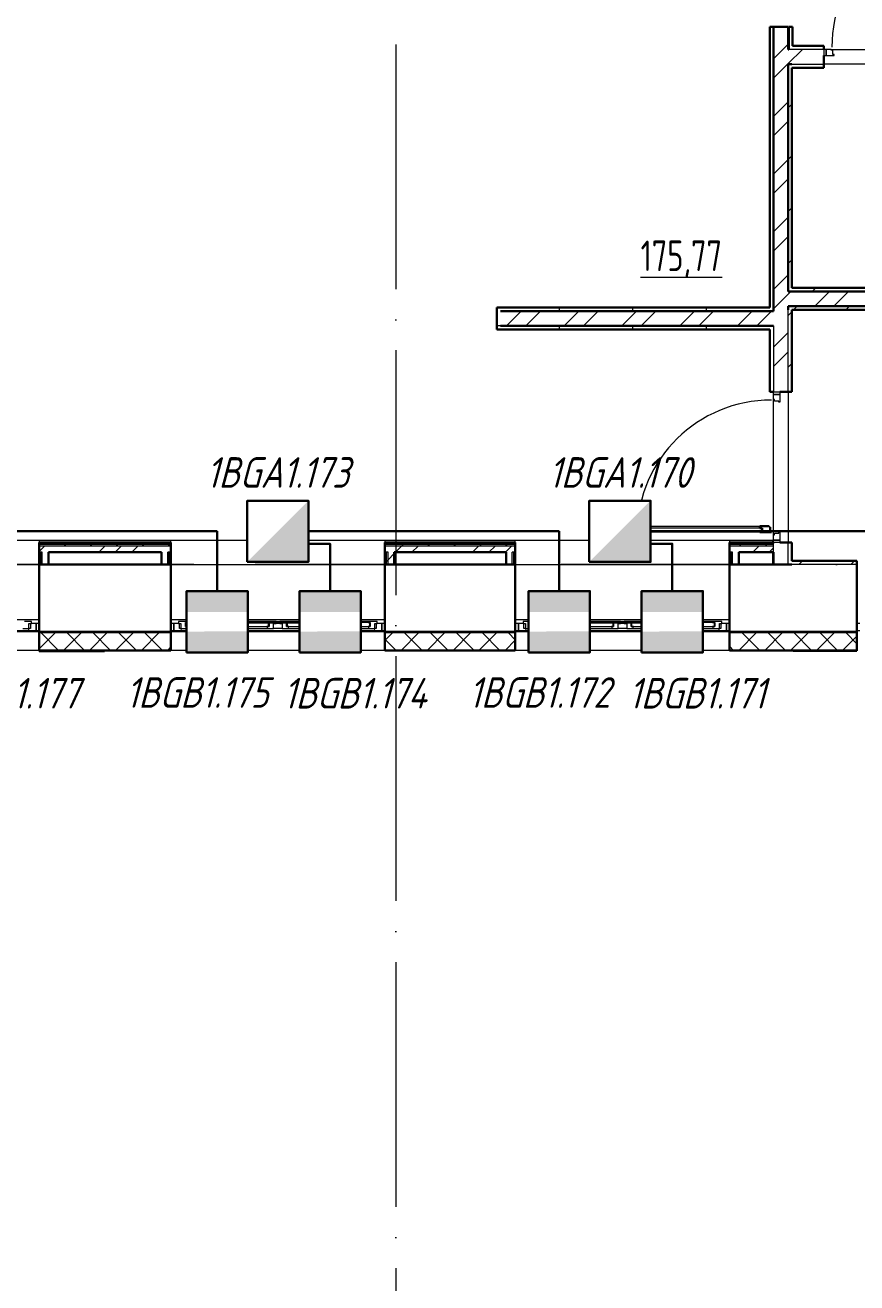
# Model space of a CAD drawing. Header units: millimetres. Extents: x -259793 to 1187961, y -549744 to 43070.
# Drawn here: x -19685 to -12891, y 9585 to 19864 of the extents above; entities that cross this region are included whole.
import ezdxf
from ezdxf.enums import TextEntityAlignment as Align

# ---------------------------------------------------------------- set-up
doc = ezdxf.new("R2010")
doc.units = ezdxf.units.MM
doc.linetypes.add('ADSK_Линия сетки', pattern=[25, 20, -2.5, 0, -2.5])
for name, color, linetype, lineweight in [('_ Окна', 7, 'Continuous', 9), ('RC-Извещатели_охранные', 5, 'Continuous', 30), ('Двери', 252, 'Continuous', 9), ('лс', 5, 'Continuous', 30), ('Марки помещений', 252, 'Continuous', 20), ('Ограждение', 252, 'Continuous', 9), ('Окна', 252, 'Continuous', 9), ('Оси', 252, 'Continuous', 9), ('Стены внутренние', 7, 'Continuous', 18), ('Стены наружные', 7, 'Continuous', 18), ('Стены штриховка', 7, 'Continuous', 9)]:
    doc.layers.add(name, color=color, linetype=linetype, lineweight=lineweight)
doc.layers.add('RC-Позиционные_обозначения', color=7, linetype='Continuous')
doc.layers.add('Двери открывание', color=7, linetype='Continuous', lineweight=9, true_color=0xc0c0c0)
doc.styles.add('GOST Common_3', font='', dxfattribs={"height": 3.5})
doc.styles.add('RubezhCAD', font='', dxfattribs={"oblique": 10})
doc.styles.get("Standard").update_dxf_attribs({"font": ''})
doc.styles.get('GOST Common_3').set_extended_font_data('GOST 2.304 type A')
doc.styles.get('RubezhCAD').set_extended_font_data('GOST type A')
doc.styles.get('Standard').set_extended_font_data('GOST type B')

# ---------------------------------------------------------------- blocks, each defined once
blk = doc.blocks.new('RC-UGO-IOZ-02')
at = {"layer": 'RC-Извещатели_охранные'}
blk.add_attdef('PSTN', text='', height=2.5, dxfattribs=at).set_placement((0.98, 2.6), align=Align.BOTTOM_LEFT)
blk.add_wipeout([(2.5, -2.5), (2.5, 2.5), (-2.5, 2.5), (-2.5, -2.5)]).dxf.layer = 'RC-Извещатели_охранные'
blk.add_wipeout([(-2.5, -2.5), (-2.5, 2.5), (2.5, 2.5), (2.5, -2.5)]).dxf.layer = 'RC-Извещатели_охранные'
h = blk.add_hatch(color=256, dxfattribs=at)
h.dxf.hatch_style = 1
h.paths.add_polyline_path([(2.5, -2.5), (2.5, 2.5), (0, 0), (-2.5, -2.5)])
blk.add_lwpolyline([(-2.5, -2.5), (2.5, -2.5), (2.5, 2.5), (-2.5, 2.5)], close=True, dxfattribs=at)
blk = doc.blocks.new('RC-UGO-IOM-02')
at = {"layer": 'RC-Извещатели_охранные'}
blk.add_point((0, 0), dxfattribs=at)
blk.add_attdef('PSTN', text='', height=2.5, dxfattribs=at).set_placement((0.98, 2.6), align=Align.BOTTOM_LEFT)
blk.add_wipeout([(2.5, -2.5), (2.5, 2.5), (-2.5, 2.5), (-2.5, -2.5)]).dxf.layer = 'RC-Извещатели_охранные'
blk.add_wipeout([(-2.5, -2.5), (-2.5, 2.5), (2.5, 2.5), (2.5, -2.5)]).dxf.layer = 'RC-Извещатели_охранные'
h = blk.add_hatch(color=256, dxfattribs=at)
h.dxf.hatch_style = 1
h.paths.add_polyline_path([(2.5, 0.8), (2.5, 2.51), (-2.5, 2.5), (-2.5, 0.8)])
h = blk.add_hatch(color=256, dxfattribs=at)
h.dxf.hatch_style = 1
h.paths.add_polyline_path([(2.5, -2.5), (2.5, -0.79), (-2.5, -0.8), (-2.5, -2.5)])
blk.add_lwpolyline([(-2.5, -2.5), (2.5, -2.5), (2.5, 2.5), (-2.5, 2.5)], close=True, dxfattribs=at)
blk = doc.blocks.new('1 этаж')
at = {"layer": '_ Окна', "color": 251, "lineweight": 18, "true_color": 0x636466}
for p, q in [((-19704, 14933), (-19654, 14933)), ((-19634, 14991), (-19690, 14991)), ((-19660, 14933), (-19655, 14916)), ((-19655, 14916), (-19596, 14916)), ((-19654, 14933), (-19654, 14974)), ((-19654, 14974), (-19634, 14974)), ((-19642, 14933), (-19654, 14933)), ((-19642, 14974), (-19642, 14933)), ((-19634, 14974), (-19634, 14991)), ((-19596, 14974), (-19634, 14974)), ((-19596, 14916), (-19596, 14974)), ((-18433, 14974), (-18471, 14974)), ((-18471, 14974), (-18471, 14916)), ((-18471, 14916), (-18411, 14916)), ((-18377, 14991), (-18433, 14991)), ((-18433, 14991), (-18433, 14974)), ((-18433, 14974), (-18413, 14974)), ((-18425, 14933), (-18425, 14974)), ((-18413, 14933), (-18425, 14933)), ((-18413, 14974), (-18413, 14933)), ((-18413, 14933), (-18362, 14933)), ((-18411, 14916), (-18407, 14933)), ((-18376, 14990), (-18377, 14991)), ((-18375, 14991), (-18376, 14990)), ((-18376, 14950), (-18376, 14982)), ((-18376, 14982), (-18358, 14982)), ((-18358, 14950), (-18376, 14950)), ((-18360, 14991), (-18375, 14991)), ((-18362, 14933), (-18358, 14950)), ((-18358, 14982), (-18360, 14991)), ((-17708, 14991), (-17711, 14982)), ((-17711, 14982), (-17693, 14982)), ((-17693, 14950), (-17711, 14950)), ((-17711, 14950), (-17706, 14933)), ((-17694, 14991), (-17708, 14991)), ((-17706, 14933), (-17656, 14933)), ((-17693, 14990), (-17694, 14991)), ((-17692, 14991), (-17693, 14990)), ((-17693, 14982), (-17693, 14950)), ((-17636, 14991), (-17692, 14991)), ((-17656, 14933), (-17656, 14974)), ((-17656, 14974), (-17636, 14974)), ((-17636, 14974), (-17636, 14991)), ((-17550, 14991), (-17606, 14991)), ((-17606, 14991), (-17606, 14974)), ((-17606, 14974), (-17586, 14974)), ((-17586, 14974), (-17586, 14933)), ((-17586, 14933), (-17535, 14933)), ((-17549, 14990), (-17550, 14991)), ((-17548, 14991), (-17549, 14990)), ((-17549, 14950), (-17549, 14982)), ((-17549, 14982), (-17531, 14982)), ((-17531, 14950), (-17549, 14950)), ((-17533, 14991), (-17548, 14991)), ((-17535, 14933), (-17531, 14950)), ((-17531, 14982), (-17533, 14991)), ((-16881, 14991), (-16884, 14982)), ((-16884, 14982), (-16866, 14982)), ((-16866, 14950), (-16884, 14950)), ((-16884, 14950), (-16879, 14933)), ((-16867, 14991), (-16881, 14991)), ((-16879, 14933), (-16829, 14933)), ((-16866, 14990), (-16867, 14991)), ((-16865, 14991), (-16866, 14990)), ((-16866, 14982), (-16866, 14950)), ((-16809, 14991), (-16865, 14991)), ((-16835, 14933), (-16830, 14916)), ((-16830, 14916), (-16771, 14916)), ((-16829, 14933), (-16829, 14974)), ((-16829, 14974), (-16809, 14974)), ((-16817, 14933), (-16829, 14933)), ((-16817, 14974), (-16817, 14933)), ((-16809, 14974), (-16809, 14991)), ((-16771, 14974), (-16809, 14974)), ((-16771, 14916), (-16771, 14974)), ((-15618, 14974), (-15656, 14974)), ((-15656, 14974), (-15656, 14916)), ((-15656, 14916), (-15596, 14916)), ((-15562, 14991), (-15618, 14991)), ((-15618, 14991), (-15618, 14974)), ((-15618, 14974), (-15598, 14974)), ((-15610, 14933), (-15610, 14974)), ((-15598, 14933), (-15610, 14933)), ((-15598, 14974), (-15598, 14933)), ((-15598, 14933), (-15547, 14933)), ((-15596, 14916), (-15592, 14933)), ((-15561, 14990), (-15562, 14991)), ((-15560, 14991), (-15561, 14990)), ((-15561, 14950), (-15561, 14982)), ((-15561, 14982), (-15543, 14982)), ((-15543, 14950), (-15561, 14950)), ((-15545, 14991), (-15560, 14991)), ((-15547, 14933), (-15543, 14950)), ((-15543, 14982), (-15545, 14991)), ((-14893, 14991), (-14896, 14982)), ((-14896, 14982), (-14878, 14982)), ((-14878, 14950), (-14896, 14950)), ((-14896, 14950), (-14891, 14933)), ((-14879, 14991), (-14893, 14991)), ((-14891, 14933), (-14841, 14933)), ((-14878, 14990), (-14879, 14991)), ((-14877, 14991), (-14878, 14990)), ((-14878, 14982), (-14878, 14950)), ((-14821, 14991), (-14877, 14991)), ((-14841, 14933), (-14841, 14974)), ((-14841, 14974), (-14821, 14974)), ((-14821, 14974), (-14821, 14991)), ((-14735, 14991), (-14791, 14991)), ((-14791, 14991), (-14791, 14974)), ((-14791, 14974), (-14771, 14974)), ((-14771, 14974), (-14771, 14933)), ((-14771, 14933), (-14720, 14933)), ((-14734, 14990), (-14735, 14991)), ((-14733, 14991), (-14734, 14990)), ((-14734, 14950), (-14734, 14982)), ((-14734, 14982), (-14716, 14982)), ((-14716, 14950), (-14734, 14950)), ((-14718, 14991), (-14733, 14991)), ((-14720, 14933), (-14716, 14950)), ((-14716, 14982), (-14718, 14991)), ((-14066, 14991), (-14069, 14982)), ((-14069, 14982), (-14051, 14982)), ((-14051, 14950), (-14069, 14950)), ((-14069, 14950), (-14064, 14933)), ((-14052, 14991), (-14066, 14991)), ((-14064, 14933), (-14014, 14933)), ((-14051, 14990), (-14052, 14991)), ((-14050, 14991), (-14051, 14990)), ((-14051, 14982), (-14051, 14950)), ((-13994, 14991), (-14050, 14991)), ((-14020, 14933), (-14015, 14916)), ((-14015, 14916), (-13956, 14916)), ((-14014, 14933), (-14014, 14974)), ((-14014, 14974), (-13994, 14974)), ((-14002, 14933), (-14014, 14933)), ((-14002, 14974), (-14002, 14933)), ((-13994, 14974), (-13994, 14991)), ((-13956, 14974), (-13994, 14974)), ((-13956, 14916), (-13956, 14974))]:
    blk.add_line(p, q, dxfattribs=at)
at = {"layer": '_ Окна', "color": 251, "true_color": 0x636466}
for p, q in [((-19571, 14974), (-19596, 14974)), ((-19596, 14974), (-19596, 14916)), ((-19596, 14916), (-19571, 14916)), ((-18471, 14974), (-18496, 14974)), ((-18496, 14916), (-18471, 14916)), ((-18471, 14916), (-18471, 14974)), ((-18373, 14982), (-18376, 14982)), ((-18376, 14982), (-18376, 14950)), ((-18376, 14950), (-18373, 14950)), ((-17696, 14982), (-18373, 14982)), ((-18373, 14982), (-18373, 14950)), ((-18373, 14950), (-18373, 14982)), ((-18373, 14950), (-17696, 14950)), ((-17696, 14950), (-17696, 14982)), ((-17696, 14982), (-17696, 14950)), ((-17693, 14982), (-17696, 14982)), ((-17696, 14950), (-17693, 14950)), ((-17693, 14950), (-17693, 14982)), ((-17546, 14982), (-17549, 14982)), ((-17549, 14982), (-17549, 14950)), ((-17549, 14950), (-17546, 14950)), ((-16869, 14982), (-17546, 14982)), ((-17546, 14982), (-17546, 14950)), ((-17546, 14950), (-17546, 14982)), ((-17546, 14950), (-16869, 14950)), ((-16869, 14950), (-16869, 14982)), ((-16869, 14982), (-16869, 14950)), ((-16866, 14982), (-16869, 14982)), ((-16869, 14950), (-16866, 14950)), ((-16866, 14950), (-16866, 14982)), ((-16746, 14974), (-16771, 14974)), ((-16771, 14974), (-16771, 14916)), ((-16771, 14916), (-16746, 14916)), ((-15656, 14974), (-15681, 14974)), ((-15681, 14916), (-15656, 14916)), ((-15656, 14916), (-15656, 14974)), ((-15558, 14982), (-15561, 14982)), ((-15561, 14982), (-15561, 14950)), ((-15561, 14950), (-15558, 14950)), ((-14881, 14982), (-15558, 14982)), ((-15558, 14982), (-15558, 14950)), ((-15558, 14950), (-15558, 14982)), ((-15558, 14950), (-14881, 14950)), ((-14881, 14950), (-14881, 14982)), ((-14881, 14982), (-14881, 14950)), ((-14878, 14982), (-14881, 14982)), ((-14881, 14950), (-14878, 14950)), ((-14878, 14950), (-14878, 14982)), ((-14731, 14982), (-14734, 14982)), ((-14734, 14982), (-14734, 14950)), ((-14734, 14950), (-14731, 14950)), ((-14054, 14982), (-14731, 14982)), ((-14731, 14982), (-14731, 14950)), ((-14731, 14950), (-14731, 14982)), ((-14731, 14950), (-14054, 14950)), ((-14054, 14950), (-14054, 14982)), ((-14054, 14982), (-14054, 14950)), ((-14051, 14982), (-14054, 14982)), ((-14054, 14950), (-14051, 14950)), ((-14051, 14950), (-14051, 14982)), ((-13931, 14974), (-13956, 14974)), ((-13956, 14974), (-13956, 14916)), ((-13956, 14916), (-13931, 14916)), ((-12866, 14974), (-12891, 14974)), ((-12891, 14916), (-12866, 14916))]:
    blk.add_line(p, q, dxfattribs=at)
at = {"layer": 'Двери', "color": 251, "true_color": 0x636466}
for p, q in [((-13161, 19666), (-13161, 19616)), ((-13141, 19666), (-13161, 19666)), ((-13141, 19616), (-13141, 19666)), ((-13100, 19666), (-13141, 19666)), ((-13141, 19666), (-13141, 19616)), ((-13100, 19658), (-13100, 19666)), ((-13086, 19658), (-13100, 19658)), ((-13086, 19624), (-13086, 19658)), ((-13161, 19616), (-13141, 19616)), ((-13141, 19616), (-13077, 19616)), ((-13077, 19624), (-13086, 19624)), ((-13077, 19616), (-13077, 19624)), ((-13571, 16846), (-13571, 16866)), ((-13571, 16866), (-13521, 16866)), ((-13521, 16866), (-13521, 16846)), ((-13521, 16846), (-13571, 16846)), ((-13571, 16846), (-13521, 16846)), ((-13571, 16805), (-13571, 16846)), ((-13563, 16805), (-13571, 16805)), ((-13563, 16791), (-13563, 16805)), ((-13529, 16791), (-13563, 16791)), ((-13529, 16782), (-13529, 16791)), ((-13521, 16782), (-13529, 16782)), ((-13521, 16846), (-13521, 16782)), ((-13665, 15753), (-14611, 15753)), ((-14611, 15753), (-14611, 15729)), ((-14611, 15729), (-13665, 15729)), ((-14593, 15770), (-13683, 15770)), ((-13665, 15729), (-13665, 15753)), ((-13683, 15720), (-14593, 15720)), ((-13571, 15656), (-13571, 15697)), ((-13571, 15697), (-13563, 15697)), ((-13571, 15656), (-13521, 15656)), ((-13571, 15636), (-13571, 15656)), ((-13521, 15656), (-13571, 15656)), ((-13521, 15636), (-13571, 15636)), ((-13563, 15711), (-13529, 15711)), ((-13563, 15697), (-13563, 15711)), ((-13529, 15720), (-13521, 15720)), ((-13529, 15711), (-13529, 15720)), ((-13521, 15720), (-13521, 15656)), ((-13521, 15656), (-13521, 15636))]:
    blk.add_line(p, q, dxfattribs=at)
at = {"layer": 'Двери', "color": 251, "lineweight": 30, "true_color": 0x636466}
for p, q in [((-14687, 15728), (-14678, 15728)), ((-14687, 15720), (-14687, 15728)), ((-14678, 15762), (-14669, 15762)), ((-14678, 15728), (-14678, 15762)), ((-14669, 15770), (-14593, 15770)), ((-14669, 15762), (-14669, 15770)), ((-14593, 15753), (-14611, 15753)), ((-14611, 15753), (-14611, 15729)), ((-14611, 15729), (-14593, 15729)), ((-14593, 15770), (-14593, 15753)), ((-14593, 15729), (-14593, 15720)), ((-13683, 15770), (-13607, 15770)), ((-13683, 15770), (-13683, 15753)), ((-13683, 15753), (-13665, 15753)), ((-13683, 15729), (-13683, 15720)), ((-13665, 15729), (-13683, 15729)), ((-13665, 15753), (-13665, 15729)), ((-13607, 15770), (-13607, 15762)), ((-13607, 15762), (-13598, 15762)), ((-13598, 15762), (-13598, 15728)), ((-13598, 15728), (-13589, 15728)), ((-13589, 15728), (-13589, 15720)), ((-14593, 15720), (-14687, 15720)), ((-13589, 15720), (-13683, 15720))]:
    blk.add_line(p, q, dxfattribs=at)
at = {"layer": 'Двери открывание', "color": 251, "true_color": 0x636466}
for centre, start, end in [((-11997, 19684), 90.9393, 180), ((-13589, 15702), 90, 179.0607)]:
    blk.add_arc(centre, 1098, start, end, dxfattribs=at)
at = {"layer": 'Ограждение', "color": 251, "true_color": 0x636466}
for p, q in [((-27566, 15656), (-13581, 15656)), ((-21321, 15656), (-19571, 15656)), ((-19571, 15656), (-19571, 15636)), ((-18496, 15636), (-18496, 15656)), ((-18496, 15656), (-16746, 15656)), ((-16746, 15656), (-16746, 15636)), ((-15681, 15636), (-15681, 15656)), ((-15681, 15656), (-13931, 15656)), ((-13931, 15656), (-13931, 15636)), ((-13581, 15656), (-13581, 15636)), ((-13581, 15556), (-13581, 15456)), ((-21321, 15456), (-19571, 15456)), ((-18496, 15456), (-16746, 15456)), ((-15681, 15456), (-13931, 15456)), ((-13571, 15481), (-13581, 15481)), ((-13581, 15471), (-13571, 15471)), ((-21321, 15006), (-19571, 15006)), ((-18496, 15006), (-16746, 15006)), ((-15681, 15006), (-13931, 15006))]:
    blk.add_line(p, q, dxfattribs=at)
at = {"layer": 'Окна', "color": 251, "true_color": 0x636466}
for p, q in [((-21236, 14916), (-19655, 14916)), ((-18411, 14916), (-16830, 14916)), ((-18375, 14991), (-18377, 14991)), ((-18362, 14933), (-17706, 14933)), ((-17708, 14991), (-18360, 14991)), ((-17692, 14991), (-17694, 14991)), ((-17586, 14933), (-17656, 14933)), ((-17636, 14991), (-17606, 14991)), ((-17606, 14974), (-17636, 14974)), ((-17548, 14991), (-17550, 14991)), ((-17535, 14933), (-16879, 14933)), ((-16881, 14991), (-17533, 14991)), ((-16865, 14991), (-16867, 14991)), ((-15596, 14916), (-14015, 14916)), ((-15560, 14991), (-15562, 14991)), ((-15547, 14933), (-14891, 14933)), ((-14893, 14991), (-15545, 14991)), ((-14877, 14991), (-14879, 14991)), ((-14771, 14933), (-14841, 14933)), ((-14821, 14991), (-14791, 14991)), ((-14791, 14974), (-14821, 14974)), ((-14733, 14991), (-14735, 14991)), ((-14720, 14933), (-14064, 14933)), ((-14066, 14991), (-14718, 14991)), ((-14050, 14991), (-14052, 14991))]:
    blk.add_line(p, q, dxfattribs=at)
at = {"layer": 'Оси', "color": 251, "linetype": 'ADSK_Линия сетки', "ltscale": 100, "true_color": 0x636466}
for p, q in [((-16656, 32207), (-16656, -33770)), ((-806, 15456), (-72528, 15456))]:
    blk.add_line(p, q, dxfattribs=at)
at = {"layer": 'Стены внутренние', "color": 251, "lineweight": 30, "true_color": 0x636466}
for p, q in [((-19571, 15456), (-19571, 14906)), ((-18571, 15456), (-19496, 15456)), ((-18496, 14906), (-18496, 15456)), ((-16746, 15456), (-16746, 14906)), ((-15756, 15456), (-16671, 15456)), ((-15681, 14906), (-15681, 15456)), ((-13931, 15456), (-13931, 14906)), ((-13571, 15456), (-13856, 15456)), ((-12891, 14906), (-12891, 15456)), ((-19571, 14906), (-18496, 14906)), ((-16746, 14906), (-15681, 14906)), ((-13931, 14906), (-12891, 14906)), ((-19571, 14896), (-19571, 14754)), ((-18496, 14754), (-18496, 14896)), ((-16746, 14896), (-16746, 14754)), ((-15681, 14754), (-15681, 14896)), ((-13931, 14896), (-13931, 14754)), ((-12891, 14754), (-12891, 14896)), ((-19571, 14754), (-18496, 14754)), ((-16746, 14754), (-15681, 14754)), ((-13931, 14754), (-13411, 14754))]:
    blk.add_line(p, q, dxfattribs=at)
at = {"layer": 'Стены внутренние', "color": 251, "true_color": 0x636466}
for p, q in [((-12891, 15456), (-13421, 15456)), ((-19571, 14906), (-21321, 14906)), ((-16746, 14906), (-18496, 14906)), ((-13931, 14906), (-15681, 14906)), ((-19571, 14754), (-21321, 14754)), ((-16746, 14754), (-18496, 14754)), ((-13931, 14754), (-15681, 14754))]:
    blk.add_line(p, q, dxfattribs=at)
at = {"layer": 'Стены внутренние', "color": 251, "linetype": 'Continuous', "lineweight": 9, "true_color": 0x636466}
for p, q in [((-19569, 14768), (-19441, 14896)), ((-19415, 14756), (-19555, 14896)), ((-19369, 14756), (-19229, 14896)), ((-19203, 14756), (-19343, 14896)), ((-19157, 14756), (-19017, 14896)), ((-18991, 14756), (-19131, 14896)), ((-18944, 14756), (-18804, 14896)), ((-18779, 14756), (-18919, 14896)), ((-18732, 14756), (-18592, 14896)), ((-18567, 14756), (-18707, 14896)), ((-16746, 14834), (-16683, 14896)), ((-16657, 14756), (-16746, 14845)), ((-16744, 14825), (-16746, 14829)), ((-16611, 14756), (-16471, 14896)), ((-16445, 14756), (-16585, 14896)), ((-16399, 14756), (-16259, 14896)), ((-16233, 14756), (-16373, 14896)), ((-16187, 14756), (-16047, 14896)), ((-16021, 14756), (-16161, 14896)), ((-15975, 14756), (-15835, 14896)), ((-15809, 14756), (-15949, 14896)), ((-15762, 14756), (-15681, 14838)), ((-15681, 14840), (-15737, 14896)), ((-13931, 14891), (-13925, 14896)), ((-13931, 14828), (-13929, 14828)), ((-13853, 14756), (-13713, 14896)), ((-13687, 14756), (-13827, 14896)), ((-13641, 14756), (-13501, 14896)), ((-13475, 14756), (-13615, 14896)), ((-13429, 14756), (-13289, 14896)), ((-13263, 14756), (-13403, 14896)), ((-13217, 14756), (-13077, 14896)), ((-13051, 14756), (-13191, 14896)), ((-13005, 14756), (-12891, 14870)), ((-12893, 14810), (-12979, 14896)), ((-19493, 14756), (-19494, 14754)), ((-19284, 14754), (-19285, 14756)), ((-18520, 14756), (-18498, 14779)), ((-16677, 14756), (-16679, 14754)), ((-16468, 14754), (-16469, 14756)), ((-13900, 14756), (-13929, 14785))]:
    blk.add_line(p, q, dxfattribs=at)
at = {"layer": 'Стены наружные', "color": 251, "lineweight": 30, "true_color": 0x636466}
for p, q in [((-13601, 19851), (-13451, 19851)), ((-13601, 17556), (-13601, 19851)), ((-13571, 17526), (-13571, 19851)), ((-13451, 19851), (-13451, 19666)), ((-13446, 19666), (-13446, 19851)), ((-13416, 19851), (-13446, 19851)), ((-13416, 19851), (-13416, 19696)), ((-13446, 19666), (-13451, 19666)), ((-13161, 19696), (-13416, 19696)), ((-13161, 19666), (-13161, 19696)), ((-13451, 19546), (-13421, 19546)), ((-13451, 19546), (-13451, 17686)), ((-13161, 19516), (-13161, 19616)), ((-13421, 17716), (-13421, 19516)), ((-13421, 19516), (-13161, 19516)), ((-9725, 17686), (-13451, 17686)), ((-9621, 17716), (-13421, 17716)), ((-13601, 17556), (-15831, 17556)), ((-15831, 17556), (-15831, 17376)), ((-13571, 17526), (-15801, 17526)), ((-13451, 17566), (-9651, 17566)), ((-13451, 17566), (-13451, 17536)), ((-13421, 17536), (-9621, 17536)), ((-13421, 16866), (-13421, 17536)), ((-15831, 17376), (-13601, 17376)), ((-15801, 17406), (-13571, 17406)), ((-13601, 17376), (-13601, 16866)), ((-13601, 16866), (-13571, 16866)), ((-13521, 16866), (-13421, 16866)), ((-18496, 15636), (-19571, 15636)), ((-19571, 15636), (-19571, 15456)), ((-18496, 15456), (-18496, 15636)), ((-15681, 15636), (-16746, 15636)), ((-16746, 15636), (-16746, 15456)), ((-15681, 15456), (-15681, 15636)), ((-13571, 15636), (-13931, 15636)), ((-13931, 15636), (-13931, 15456)), ((-13571, 15631), (-13571, 15636)), ((-13521, 15636), (-13421, 15636)), ((-13421, 15486), (-13421, 15636)), ((-19496, 15556), (-18571, 15556)), ((-19496, 15456), (-19496, 15556)), ((-18571, 15556), (-18571, 15456)), ((-16671, 15556), (-15756, 15556)), ((-16671, 15456), (-16671, 15556)), ((-15756, 15556), (-15756, 15456)), ((-13856, 15556), (-13571, 15556)), ((-13856, 15456), (-13856, 15556)), ((-13571, 15456), (-13571, 15556)), ((-19571, 15456), (-19496, 15456)), ((-18571, 15456), (-18496, 15456)), ((-16746, 15456), (-16671, 15456)), ((-15756, 15456), (-15681, 15456)), ((-13931, 15456), (-13856, 15456)), ((-13571, 15456), (-13421, 15456)), ((-12891, 15486), (-13421, 15486)), ((-12891, 15456), (-12891, 15486)), ((-19571, 14906), (-19571, 14896)), ((-18496, 14896), (-18496, 14906)), ((-16746, 14906), (-16746, 14896)), ((-15681, 14896), (-15681, 14906)), ((-13931, 14906), (-13931, 14896)), ((-12891, 14896), (-12891, 14906)), ((-19036, 14753), (-19571, 14753)), ((-19571, 14753), (-19571, 14748)), ((-19571, 14748), (-19036, 14748)), ((-19036, 14748), (-19036, 14753)), ((-12891, 14754), (-13411, 14754)), ((-13411, 14754), (-13411, 14749)), ((-13411, 14749), (-12891, 14749)), ((-12891, 14749), (-12891, 14754))]:
    blk.add_line(p, q, dxfattribs=at)
at = {"layer": 'Стены наружные', "color": 251, "linetype": 'Continuous', "lineweight": 9, "true_color": 0x636466}
for p, q in [((-13571, 19588), (-13451, 19708)), ((-13451, 19551), (-13335, 19666)), ((-13571, 19431), (-13451, 19551)), ((-13571, 19116), (-13451, 19236)), ((-13451, 19189), (-13421, 19219)), ((-13571, 18959), (-13451, 19079)), ((-13571, 18645), (-13451, 18765)), ((-13451, 18765), (-13421, 18795)), ((-13571, 18488), (-13451, 18608)), ((-13451, 18341), (-13421, 18371)), ((-13571, 18174), (-13451, 18294)), ((-13571, 18016), (-13451, 18136)), ((-13451, 17916), (-13421, 17946)), ((-13571, 17702), (-13451, 17822)), ((-13451, 17665), (-13429, 17686)), ((-13257, 17686), (-13227, 17716)), ((-13235, 17566), (-13115, 17686)), ((-13078, 17566), (-12958, 17686)), ((-13571, 17545), (-13451, 17665)), ((-15752, 17406), (-15632, 17526)), ((-15595, 17406), (-15475, 17526)), ((-15320, 17526), (-15320, 17556)), ((-15281, 17406), (-15161, 17526)), ((-15124, 17406), (-15004, 17526)), ((-14810, 17406), (-14690, 17526)), ((-14720, 17526), (-14720, 17556)), ((-14652, 17406), (-14532, 17526)), ((-14338, 17406), (-14218, 17526)), ((-14181, 17406), (-14061, 17526)), ((-14120, 17526), (-14120, 17556)), ((-13867, 17406), (-13747, 17526)), ((-13709, 17406), (-13589, 17526)), ((-13451, 17492), (-13421, 17522)), ((-13407, 17536), (-13377, 17566)), ((-12982, 17536), (-12952, 17566)), ((-15320, 17376), (-15320, 17406)), ((-14720, 17376), (-14720, 17406)), ((-14120, 17376), (-14120, 17406)), ((-13571, 17231), (-13451, 17351)), ((-13571, 17073), (-13451, 17193)), ((-13451, 17068), (-13421, 17098)), ((-13464, 16866), (-13451, 16879)), ((-19567, 15619), (-19554, 15631)), ((-19554, 15631), (-19549, 15636)), ((-19355, 15619), (-19342, 15631)), ((-19143, 15619), (-19130, 15631)), ((-19130, 15631), (-19125, 15636)), ((-18931, 15619), (-18918, 15631)), ((-18718, 15619), (-18706, 15631)), ((-18706, 15631), (-18701, 15636)), ((-18506, 15619), (-18496, 15629)), ((-16597, 15619), (-16585, 15631)), ((-16585, 15631), (-16580, 15636)), ((-16385, 15619), (-16372, 15631)), ((-16173, 15619), (-16160, 15631)), ((-16160, 15631), (-16155, 15636)), ((-15961, 15619), (-15948, 15631)), ((-15749, 15619), (-15736, 15631)), ((-15736, 15631), (-15731, 15636)), ((-13839, 15619), (-13827, 15631)), ((-13627, 15619), (-13615, 15631)), ((-13615, 15631), (-13610, 15636)), ((-19571, 15615), (-19567, 15619)), ((-19571, 15563), (-19528, 15606)), ((-19367, 15606), (-19355, 15619)), ((-19155, 15606), (-19143, 15619)), ((-19084, 15556), (-19034, 15606)), ((-18950, 15556), (-18900, 15606)), ((-18943, 15606), (-18931, 15619)), ((-18815, 15556), (-18765, 15606)), ((-18731, 15606), (-18718, 15619)), ((-18519, 15606), (-18506, 15619)), ((-16746, 15605), (-16744, 15606)), ((-16721, 15495), (-16671, 15545)), ((-16660, 15556), (-16610, 15606)), ((-16610, 15606), (-16597, 15619)), ((-16525, 15556), (-16475, 15606)), ((-16397, 15606), (-16385, 15619)), ((-16185, 15606), (-16173, 15619)), ((-16031, 15556), (-15981, 15606)), ((-15973, 15606), (-15961, 15619)), ((-15896, 15556), (-15846, 15606)), ((-15761, 15606), (-15749, 15619)), ((-15761, 15556), (-15711, 15606)), ((-13931, 15527), (-13918, 15540)), ((-13918, 15540), (-13906, 15552)), ((-13852, 15606), (-13839, 15619)), ((-13741, 15556), (-13691, 15606)), ((-13640, 15606), (-13627, 15619)), ((-13606, 15556), (-13571, 15592)), ((-16746, 15470), (-16733, 15483)), ((-16733, 15483), (-16721, 15495)), ((-15699, 15456), (-15693, 15462)), ((-15693, 15462), (-15681, 15474)), ((-13459, 15456), (-13451, 15465)), ((-13365, 15456), (-13335, 15486)), ((-12941, 15456), (-12911, 15486)), ((-19495, 14753), (-19498, 14748)), ((-19280, 14748), (-19283, 14753))]:
    blk.add_line(p, q, dxfattribs=at)
at = {"layer": 'Стены наружные', "color": 251, "true_color": 0x636466}
for p, q in [((-13100, 19666), (-11992, 19666)), ((-11931, 19546), (-13161, 19546)), ((-13451, 16866), (-13451, 15636)), ((-13571, 15697), (-13571, 16805))]:
    blk.add_line(p, q, dxfattribs=at)
at = {"layer": 'Стены штриховка', "color": 251, "true_color": 0x636466}
for p, q in [((-13161, 19666), (-13446, 19666)), ((-13421, 19546), (-13161, 19546)), ((-13451, 16866), (-13451, 17536)), ((-15801, 17406), (-15831, 17406)), ((-13571, 17406), (-13571, 16866)), ((-19571, 15631), (-18496, 15631)), ((-18496, 15631), (-19571, 15631)), ((-16746, 15631), (-15681, 15631)), ((-15681, 15631), (-16746, 15631)), ((-13931, 15631), (-13571, 15631)), ((-13571, 15631), (-13931, 15631)), ((-13571, 15556), (-13571, 15631)), ((-13451, 15456), (-13451, 15636)), ((-18496, 15619), (-19571, 15619)), ((-18496, 15606), (-19571, 15606)), ((-19546, 15556), (-19571, 15556)), ((-19558, 15456), (-19558, 15556)), ((-19546, 15456), (-19546, 15556)), ((-18521, 15456), (-18521, 15556)), ((-18496, 15556), (-18521, 15556)), ((-18508, 15456), (-18508, 15556)), ((-15681, 15619), (-16746, 15619)), ((-15681, 15606), (-16746, 15606)), ((-16721, 15556), (-16746, 15556)), ((-16733, 15456), (-16733, 15556)), ((-16721, 15456), (-16721, 15556)), ((-15706, 15456), (-15706, 15556)), ((-15681, 15556), (-15706, 15556)), ((-15693, 15456), (-15693, 15556)), ((-13571, 15619), (-13931, 15619)), ((-13571, 15606), (-13931, 15606)), ((-13906, 15556), (-13931, 15556)), ((-13918, 15456), (-13918, 15556)), ((-13906, 15456), (-13906, 15556)), ((-18496, 14896), (-19571, 14896)), ((-19569, 14830), (-19571, 14830)), ((-19569, 14830), (-19569, 14756)), ((-18496, 14830), (-18498, 14830)), ((-18498, 14756), (-18498, 14830)), ((-15681, 14896), (-16746, 14896)), ((-16744, 14830), (-16746, 14830)), ((-16744, 14830), (-16744, 14756)), ((-15681, 14830), (-15683, 14830)), ((-15683, 14756), (-15683, 14830)), ((-12891, 14896), (-13931, 14896)), ((-13929, 14830), (-13931, 14830)), ((-13929, 14830), (-13929, 14756)), ((-12891, 14830), (-12893, 14830)), ((-12893, 14756), (-12893, 14830)), ((-19569, 14756), (-18498, 14756)), ((-16744, 14756), (-15683, 14756)), ((-13929, 14756), (-12893, 14756))]:
    blk.add_line(p, q, dxfattribs=at)
at = {"layer": 'Марки помещений', "color": 251, "true_color": 0x636466, "style": 'GOST Common_3', "width": 0.9}
blk.add_text('%%U175,77', height=250, dxfattribs=at).set_placement((-14657, 17854))

msp = doc.modelspace()

# ---------------------------------------------------------------- block references
msp.add_blockref('1 этаж', (0, 0))

# ---------------------------------------------------------------- next in the draw order: block references
at = {"layer": 'RC-Извещатели_охранные', "color": 1, "ltscale": 0.01}
ref = msp.add_blockref('RC-UGO-IOZ-02', (-17621.38773, 15727.38635), dxfattribs=dict(at, xscale=100, yscale=100, zscale=100))
ref.add_attrib('PSTN', '1BGA1.173', dxfattribs={"layer": 'RC-Позиционные_обозначения', "height": 250, "style": 'RubezhCAD', "oblique": 15}).set_placement((-17621.38773, 16008.1182), align=Align.BOTTOM_CENTER)
ref = msp.add_blockref('RC-UGO-IOZ-02', (-14826.2801, 15727.38635), dxfattribs=dict(at, xscale=100, yscale=100, zscale=100))
ref.add_attrib('PSTN', '1BGA1.170', dxfattribs={"layer": 'RC-Позиционные_обозначения', "height": 250, "style": 'RubezhCAD', "oblique": 15}).set_placement((-14826.2801, 16008.1182), align=Align.BOTTOM_CENTER)
ref = msp.add_blockref('RC-UGO-IOM-02', (-20023.69022, 14987.96124), dxfattribs=dict(at, xscale=100, yscale=100, zscale=100))
ref.add_attrib('PSTN', '1BGB1.177', dxfattribs={"layer": 'RC-Позиционные_обозначения', "height": 250, "style": 'RubezhCAD', "oblique": 15}).set_placement((-19821.61436, 14203.7769), align=Align.BOTTOM_CENTER)
ref = msp.add_blockref('RC-UGO-IOM-02', (-18116.99948, 14987.96124), dxfattribs=dict(at, xscale=100, yscale=100, zscale=100))
ref.add_attrib('PSTN', '1BGB1.175', dxfattribs={"layer": 'RC-Позиционные_обозначения', "height": 250, "style": 'RubezhCAD', "oblique": 15}).set_placement((-18279.05172, 14209.85937), align=Align.BOTTOM_CENTER)
ref = msp.add_blockref('RC-UGO-IOM-02', (-17193.79785, 14987.96124), dxfattribs=dict(at, xscale=100, yscale=100, zscale=100))
ref.add_attrib('PSTN', '1BGB1.174', dxfattribs={"layer": 'RC-Позиционные_обозначения', "height": 250, "style": 'RubezhCAD', "oblique": 15}).set_placement((-16991.72199, 14203.7769), align=Align.BOTTOM_CENTER)
ref = msp.add_blockref('RC-UGO-IOM-02', (-15321.89184, 14987.96124), dxfattribs=dict(at, xscale=100, yscale=100, zscale=100))
ref.add_attrib('PSTN', '1BGB1.172', dxfattribs={"layer": 'RC-Позиционные_обозначения', "height": 250, "style": 'RubezhCAD', "oblique": 15}).set_placement((-15483.94409, 14209.85937), align=Align.BOTTOM_CENTER)
ref = msp.add_blockref('RC-UGO-IOM-02', (-14398.69022, 14987.96124), dxfattribs=dict(at, xscale=100, yscale=100, zscale=100))
ref.add_attrib('PSTN', '1BGB1.171', dxfattribs={"layer": 'RC-Позиционные_обозначения', "height": 250, "style": 'RubezhCAD', "oblique": 15}).set_placement((-14196.61436, 14203.7769), align=Align.BOTTOM_CENTER)

# ---------------------------------------------------------------- next in the draw order: linework, layer by layer
at = {"layer": 'лс'}
for p, q in [((-20201.2801, 15727.38635), (-18116.99948, 15727.38635)), ((-18116.99948, 15237.96124), (-18116.99948, 15727.38635)), ((-17371.38773, 15727.38635), (-15321.89184, 15727.38635)), ((-15321.89184, 15237.96124), (-15321.89184, 15727.38635)), ((-14576.2801, 15727.38635), (-12276.2801, 15727.38635))]:
    msp.add_line(p, q, dxfattribs=at)
for points in [[(-17193.79785, 15237.96124), (-17193.79785, 15625.44898), (-17371.38773, 15625.44898)], [(-14398.69022, 15237.96124), (-14398.69022, 15625.44898), (-14576.2801, 15625.44898)], [(-17443.79785, 14982.26895), (-17866.99948, 14982.26895)], [(-14648.69022, 14982.26895), (-15071.89184, 14982.26895)]]:
    msp.add_lwpolyline(points, dxfattribs=at)

doc.saveas('drawing.dxf')
